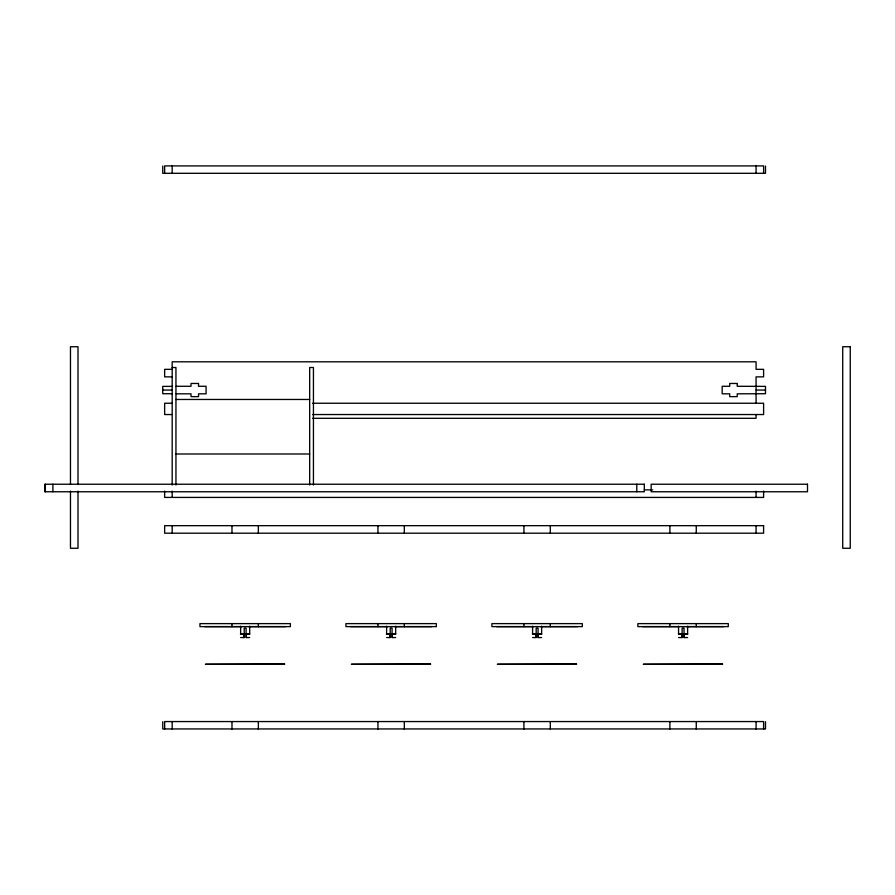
<?xml version="1.0" encoding="UTF-8"?>
<svg xmlns="http://www.w3.org/2000/svg" width="895" height="895" viewBox="0 0 895 895"><rect width="100%" height="100%" fill="white"/><g stroke="black" fill="none" stroke-linecap="round" stroke-linejoin="round"><path stroke-width="1.34" d="M246.338 637.553L246.382 634.163M392.312 637.553L392.357 634.163M538.287 637.553L538.331 634.163M684.261 637.553L684.306 634.163M172.176 367.521L175.946 367.521L175.946 485.012M172.176 369.333L164.646 369.333L164.646 376.862L172.176 376.862M172.176 386.383L162.756 386.383L162.756 393.722L172.176 393.722M176.214 386.282L191.015 386.282L191.015 383.463L198.545 383.463L198.545 386.282L206.085 386.282L206.085 393.822L198.545 393.822L198.545 396.642L191.015 396.642L191.015 393.822L176.214 393.822M162.756 390.052L172.176 390.052M756.074 390.052L765.493 390.052M175.946 399.472L309.67 399.472M172.176 403.242L164.646 403.242L164.646 414.542L171.627 414.542M312.635 403.242L763.603 403.242L763.603 414.542L312.635 414.542M312.59 418.301L756.074 418.301L756.074 414.542M175.946 453.989L309.67 453.989M644.322 489.878L652.701 489.878M241.684 626.623L199.954 626.623L199.954 623.614L290.372 623.614L290.372 626.623L248.642 626.623M387.658 626.623L345.929 626.623L345.929 623.614L436.346 623.614L436.346 626.623L394.617 626.623M533.633 626.623L491.903 626.623L491.903 623.614L582.321 623.614L582.321 626.623L540.591 626.623M678.902 626.623L637.878 626.623L637.878 623.614L728.295 623.614L728.295 626.623L686.566 626.623M244.223 633.783L240.643 633.783L240.643 626.243M246.103 633.783L249.683 633.783L249.683 626.243M390.198 633.783L386.618 633.783L386.618 626.243M392.077 633.783L395.657 633.783L395.657 626.243M536.172 633.783L532.592 633.783L532.592 626.243M538.052 633.783L541.632 633.783L541.632 626.243M682.147 633.783L678.567 633.783L678.567 626.243M684.026 633.783L687.606 633.783L687.606 626.243M240.453 634.163L244.223 634.163M246.103 634.163L249.873 634.163M386.427 634.163L390.198 634.163M392.077 634.163L395.847 634.163M532.402 634.163L536.172 634.163M538.052 634.163L541.822 634.163M678.376 634.163L682.147 634.163M684.026 634.163L687.796 634.163M240.643 637.553L244.223 637.553L244.223 628.133L246.103 628.133L246.103 637.553L249.683 637.553M386.618 637.553L390.198 637.553L390.198 628.133L392.077 628.133L392.077 637.553L395.657 637.553M532.592 637.553L536.172 637.553L536.172 628.133L538.052 628.133L538.052 637.553L541.632 637.553M678.567 637.553L682.147 637.553L682.147 628.133L684.026 628.133L684.026 637.553L687.606 637.553M681.867 634.163L681.912 637.553M535.892 634.163L535.937 637.553M389.918 634.163L389.963 637.553M243.943 634.163L243.988 637.553M765.493 166.056L765.493 173.294L162.756 173.294L162.756 166.056M765.493 721.706L765.493 728.944L162.756 728.944L162.756 721.706M763.603 173.44L763.603 165.911L164.646 165.911L164.646 173.44M763.603 491.131L763.603 497.419L164.646 497.419L164.646 491.131M763.603 729.089L763.603 721.56L164.646 721.56L164.646 729.089M756.074 165.911L756.074 173.44M756.074 403.242L756.074 376.862L763.603 376.862L763.603 369.333L756.074 369.333L756.074 361.804L172.176 361.804L172.176 485.012M756.074 491.131L756.074 497.419M756.074 525.667L756.074 533.196M756.074 721.56L756.074 729.089M723.585 626.623L642.588 626.623M696.265 525.667L696.265 533.196M696.265 623.614L696.265 626.623M696.265 721.56L696.265 729.089M669.896 525.667L669.896 533.196M669.896 623.614L669.896 626.623M669.896 721.56L669.896 729.089M636.793 484.229L636.793 491.758M577.611 626.623L496.613 626.623M550.302 525.667L550.302 533.196M550.302 623.614L550.302 626.623M550.302 721.56L550.302 729.089M523.922 525.667L523.922 533.196M523.922 623.614L523.922 626.623M523.922 721.56L523.922 729.089M431.636 626.623L350.639 626.623M404.327 525.667L404.327 533.196M404.327 623.614L404.327 626.623M404.327 721.56L404.327 729.089M377.947 525.667L377.947 533.196M377.947 623.614L377.947 626.623M377.947 721.56L377.947 729.089M313.44 485.012L313.44 367.521L309.67 367.521L309.67 485.012M285.662 626.623L204.664 626.623M258.353 525.667L258.353 533.196M258.353 623.614L258.353 626.623M258.353 721.56L258.353 729.089M231.984 525.667L231.984 533.196M231.984 623.614L231.984 626.623M231.984 721.56L231.984 729.089M172.176 165.911L172.176 173.44M172.176 491.131L172.176 497.419M172.176 525.667L172.176 533.196M172.176 721.56L172.176 729.089M77.999 484.564L77.999 346.734L70.47 346.734L70.47 484.564M77.999 491.131L77.999 548.266L70.47 548.266L70.47 491.131M52.894 484.229L52.894 491.758M45.354 484.229L45.354 491.758M850.25 346.734L842.721 346.734L842.721 548.266L850.25 548.266L850.25 346.734M737.234 383.463L729.705 383.463L729.705 386.282L722.164 386.282L722.164 393.822L729.705 393.822L729.705 396.642L737.234 396.642L737.234 393.822L765.493 393.722L765.493 386.383L737.234 386.282L737.234 383.463M644.322 484.229L44.75 484.229L44.75 491.758L644.322 491.758L644.322 484.229M807.491 484.229L651.157 484.229L651.157 491.758L807.491 491.758L807.491 484.229M763.603 525.667L164.646 525.667L164.646 533.196L763.603 533.196L763.603 525.667M284.61 664.112L205.503 664.291L284.61 664.112M430.584 664.112L351.478 664.291L430.584 664.112M576.559 664.112L497.452 664.291L576.559 664.112M722.534 664.112L643.427 664.291L722.534 664.112"/></g></svg>
